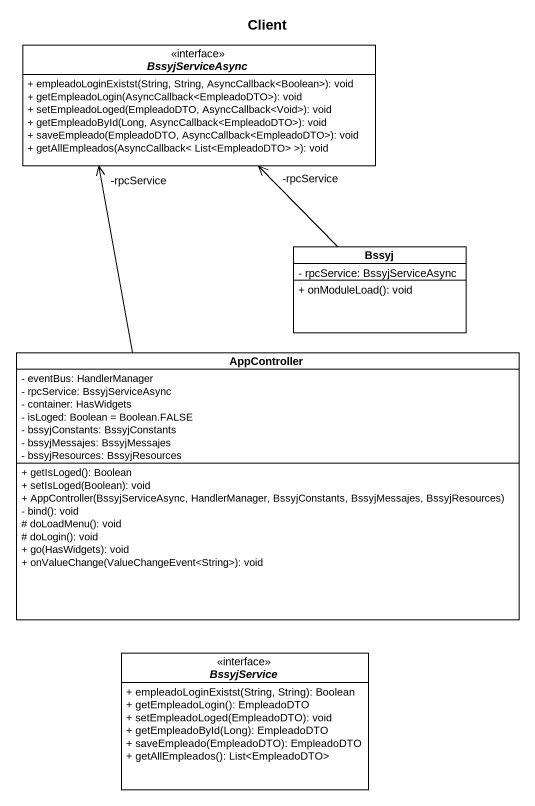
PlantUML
@startuml
title Client
hide circle
hide empty members
skinparam classAttributeIconSize 0
interface BssyjServiceAsync <<interface>> {
  + empleadoLoginExistst(String, String, AsyncCallback<Boolean>): void
  + getEmpleadoLogin(AsyncCallback<EmpleadoDTO>): void
  + setEmpleadoLoged(EmpleadoDTO, AsyncCallback<Void>): void
  + getEmpleadoById(Long, AsyncCallback<EmpleadoDTO>): void
  + saveEmpleado(EmpleadoDTO, AsyncCallback<EmpleadoDTO>): void
  + getAllEmpleados(AsyncCallback< List<EmpleadoDTO> >): void
}
class Bssyj {
  - rpcService: BssyjServiceAsync
  + onModuleLoad(): void
}
class AppController {
  - eventBus: HandlerManager
  - rpcService: BssyjServiceAsync
  - container: HasWidgets
  - isLoged: Boolean = Boolean.FALSE
  - bssyjConstants: BssyjConstants
  - bssyjMessajes: BssyjMessajes
  - bssyjResources: BssyjResources
  + getIsLoged(): Boolean
  + setIsLoged(Boolean): void
  + AppController(BssyjServiceAsync, HandlerManager, BssyjConstants, BssyjMessajes, BssyjResources)
  - bind(): void
  # doLoadMenu(): void
  # doLogin(): void
  + go(HasWidgets): void
  + onValueChange(ValueChangeEvent<String>): void
}
interface BssyjService <<interface>> {
  + empleadoLoginExistst(String, String): Boolean
  + getEmpleadoLogin(): EmpleadoDTO
  + setEmpleadoLoged(EmpleadoDTO): void
  + getEmpleadoById(Long): EmpleadoDTO
  + saveEmpleado(EmpleadoDTO): EmpleadoDTO
  + getAllEmpleados(): List<EmpleadoDTO>
}
Bssyj -up-> "-rpcService" BssyjServiceAsync
AppController -up-> "-rpcService" BssyjServiceAsync
@enduml
